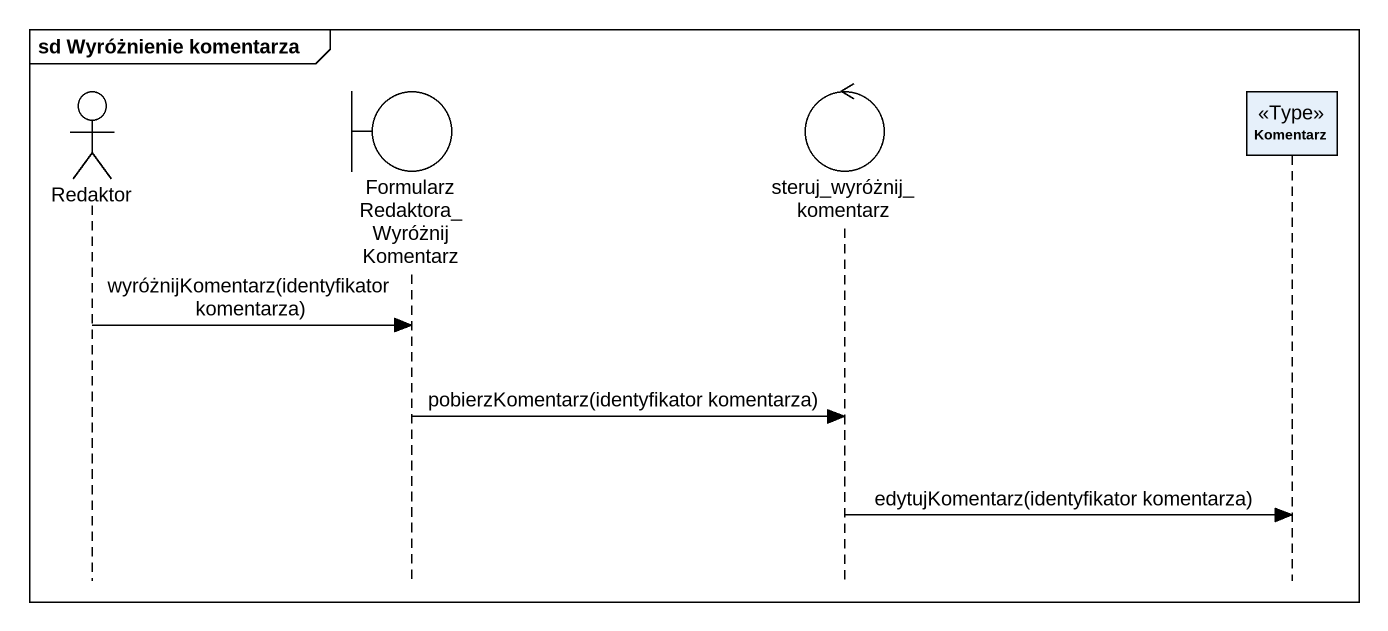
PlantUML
@startuml
mainframe sd Wyróżnienie komentarza
hide footbox
actor Redaktor
boundary "FormularzRedaktora_WyróżnijKomentarz" as FormularzRedaktora
control steruj_wyróżnij_komentarz
participant Komentarz <<Type>>

Redaktor -> FormularzRedaktora : wyróżnijKomentarz(identyfikator komentarza)
FormularzRedaktora -> steruj_wyróżnij_komentarz : pobierzKomentarz(identyfikator komentarza)
steruj_wyróżnij_komentarz -> Komentarz : edytujKomentarz(identyfikator komentarza)
@enduml
